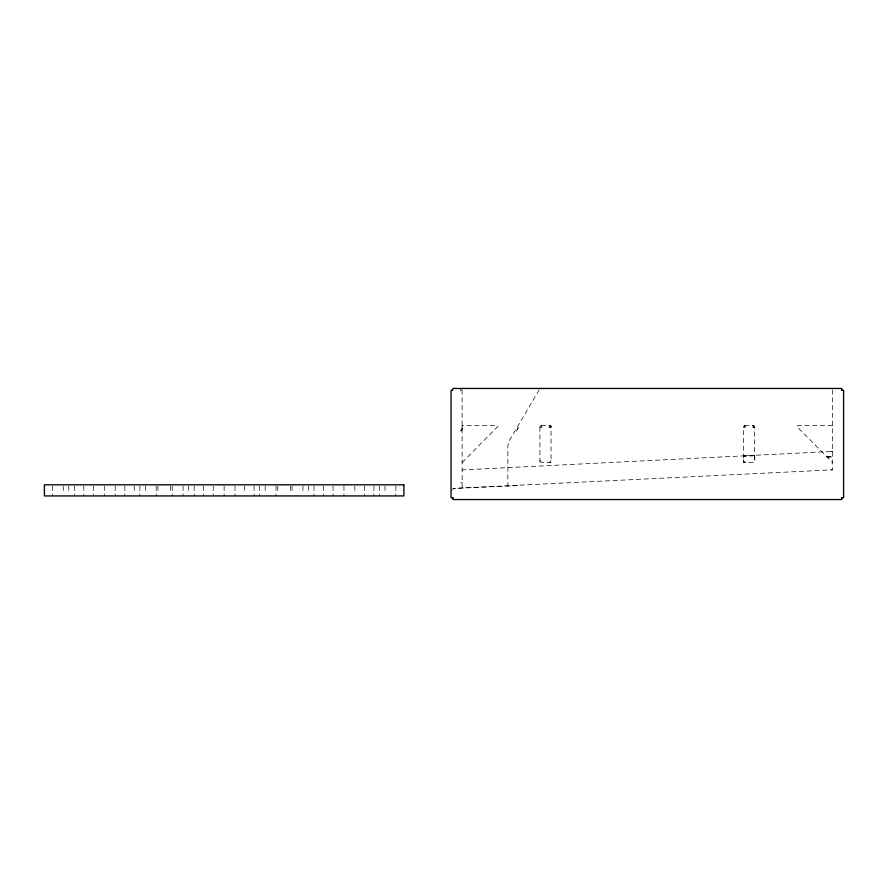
<?xml version="1.0" encoding="UTF-8"?>
<svg xmlns="http://www.w3.org/2000/svg" width="888" height="888" viewBox="0 0 888 888"><rect width="100%" height="100%" fill="white"/><g stroke="black" fill="none" stroke-linecap="round" stroke-linejoin="round"><path stroke-width="0.67" stroke-dasharray="4.44 3.33" d="M754.722 455.6L754.722 462.515M517.682 429.082L517.704 428.105M539.926 462.515L539.926 425.485M743.611 459.895L743.611 462.515L753.346 462.426L754.722 459.895L754.656 426.851L752.869 425.485L743.611 425.485M539.993 460.572L541.78 462.515L551.037 462.515L551.037 425.485L541.78 425.485L539.993 426.851M743.611 427.339L744.988 425.552A1.854 1.854 0 0 0 743.611 427.339L743.611 462.515L745.465 462.515M832.556 389.821L832.422 469.83L452.902 488.444L519.513 485.57M550.971 460.572L549.661 462.426M744.988 456.221L743.611 456.299L752.869 455.866M460.772 389.499L460.306 390.298L461.238 390.298L460.961 389.643M516.405 431.213L519.558 425.963M462.16 429.082L460.783 431.224L461.238 430.036A25.841 22.156 0 0 0 462.093 425.951L462.16 429.082L462.093 428.105M539.183 389.821L508.824 441.369L507.869 445.587L507.869 485.891L508.447 485.658M462.16 462.515L497.913 426.406L496.57 425.485L462.16 425.485M826.573 456.599L832.489 456.166M832.489 451.404L831.113 451.481L832.489 451.537M827.072 457.098L832.489 456.965M830.635 451.504L462.16 469.919M828.293 456.388L826.617 456.554M831.113 469.985L832.422 469.83M829.048 457.131L827.194 457.231M832.489 425.485L798.079 425.485L796.736 426.406L832.489 462.515M743.611 455.3L754.722 455.3M460.783 482.606L462.16 482.606M744.988 462.426L743.678 460.572M550.971 426.851L549.661 425.552A1.854 1.854 0 0 1 551.037 427.339M462.093 389.821L462.16 488.444M452.902 489.366L452.902 490.287M395.848 486.047L395.848 495.926M385.004 486.047L385.004 493.451M379.509 486.047L379.509 495.926M373.915 486.047L373.915 495.926M364.48 486.047L364.48 495.926M354.856 486.047L354.856 493.451M343.956 486.047L343.956 495.926M333.067 486.047L333.067 495.926M323.432 486.047L323.432 495.926M313.997 486.047L313.997 495.926M308.414 486.047L308.414 493.451M302.919 486.047L302.919 493.451M292.074 486.047L292.074 493.451M290.332 486.047L290.332 493.451M277.755 486.047L277.755 493.451M276.024 486.047L276.024 495.926M265.179 486.047L265.179 493.451M259.685 486.047L259.685 495.926M254.09 486.047L254.09 495.926M244.655 486.047L244.655 493.451M235.031 486.047L235.031 495.926M224.131 486.047L224.131 495.926M213.242 486.047L213.242 495.926M203.607 486.047L203.607 495.926M194.183 486.047L194.183 495.926M188.589 486.047L188.589 493.451M183.095 486.047L183.095 495.926M172.25 486.047L172.25 495.926M170.507 486.047L170.507 493.451M157.931 486.047L157.931 493.451M156.199 486.047L156.199 495.926M145.355 486.047L145.355 493.451M139.86 486.047L139.86 495.926M134.266 486.047L134.266 493.451M124.831 486.047L124.831 495.926M115.207 486.047L115.207 495.926M104.307 486.047L104.307 495.926M93.418 486.047L93.418 495.926M83.794 486.047L83.794 495.926M74.359 486.047L74.359 495.926M68.765 486.047L68.765 493.451M63.27 486.047L63.27 493.451M52.425 486.047L52.425 495.926M752.869 425.485A1.854 1.854 0 0 1 754.722 427.339M539.926 427.339A1.854 1.854 0 0 1 541.78 425.485M540.881 427.095L541.78 427.339L541.78 426.406L540.881 427.095M744.566 427.095L745.465 427.339L745.465 426.406L744.566 427.095M550.116 427.339L549.184 427.339L549.184 426.406L550.116 427.339M753.79 427.339L752.869 427.339L752.869 426.406L753.79 427.339"/><path stroke-width="1.33" d="M452.436 389.499L451.97 390.298L452.902 389.821M541.491 388.511L542.091 388.456M452.902 388.456L841.746 388.456M452.902 499.544L841.746 499.544M843.6 390.298L843.6 497.702M451.049 390.298L451.049 497.702M842.679 497.702L841.746 498.623L841.746 497.702L842.679 497.702M842.679 390.298L841.746 390.298L841.746 389.377L842.679 390.298M403.874 484.815L44.4 484.815L44.4 495.926L403.874 495.926L403.874 484.815M452.902 497.702C450.605 497.047 453.546 500 452.902 497.702"/></g></svg>
